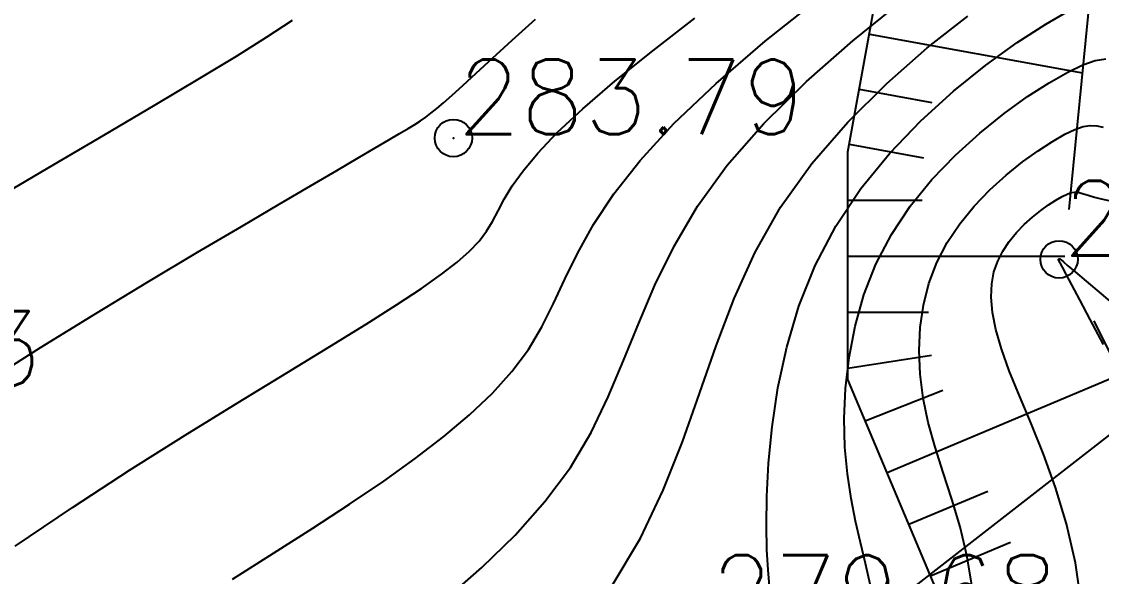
# Model space of a CAD drawing. Header units: millimetres. Extents: x 524954 to 526204, y 9523489 to 9524010.
# Drawn here: x 526036.5 to 526050.94, y 9523768.15 to 9523775.58 of the extents above; entities that cross this region are included whole.
import ezdxf

# ---------------------------------------------------------------- set-up
doc = ezdxf.new("R2010")
doc.units = ezdxf.units.MM
doc.header["$PDMODE"] = 32
doc.header["$PDSIZE"] = 0.5
doc.linetypes.add('CACHE2', pattern=[4.7625, 3.175, -1.5875])
for name, color, linetype in [('Bas_Talus', 40, 'CACHE2'), ('CN_01_00', 3, 'Continuous'), ('CN_02_00', 4, 'Continuous'), ('CN_05_00', 6, 'Continuous'), ('CN_10_00', 1, 'Continuous'), ('Haut_Talus', 30, 'Continuous'), ('PLUME_4', 3, 'Continuous'), ('Talus', 2, 'Continuous'), ('TopoAlt', 3, 'Continuous'), ('TOPOJIS', 7, 'Continuous')]:
    doc.layers.add(name, color=color, linetype=linetype)
doc.styles.add('Simplex 1.0', font='Simplex.shx', dxfattribs={"width": 0.99, "height": 1})

# ---------------------------------------------------------------- blocks, each defined once
blk = doc.blocks.new('TCPOINT M')
at = {"color": 0}
blk.add_point((0, 0), dxfattribs=at)
at = {"layer": 'TopoAlt', "style": 'Simplex 1.0', "width": 0.99}
blk.add_attdef('ALT', (0.15, 0.15), '', height=1, dxfattribs=at)

msp = doc.modelspace()

# ---------------------------------------------------------------- linework, layer by layer
at = {"layer": 'Bas_Talus', "flags": 128}
msp.add_lwpolyline([(526058.834, 9523750.859), (526054.874, 9523761.678), (526052.719, 9523767.792), (526050.448, 9523772.385), (526051.028, 9523778.338), (526050.271, 9523783.977), (526048.171, 9523789.181), (526042.349, 9523792.03), (526038.681, 9523792.437), (526032.568, 9523795.169), (526027.379, 9523800.009), (526021.266, 9523805.765), (526019.627, 9523807.764), (526012.873, 9523815.903)], dxfattribs=at)
at = {"layer": 'CN_01_00', "flags": 128}
for points, elevation in [([(526042.181, 9523767.856), (526042.658, 9523768.275), (526043.102, 9523768.709), (526043.5, 9523769.156), (526043.841, 9523769.614), (526044.119, 9523770.081), (526044.349, 9523770.558), (526044.554, 9523771.046), (526044.755, 9523771.544), (526044.972, 9523772.053), (526045.228, 9523772.575), (526045.543, 9523773.109), (526045.94, 9523773.657), (526046.431, 9523774.216), (526047, 9523774.777), (526047.62, 9523775.324), (526048.267, 9523775.845)], 281), ([(526036.415, 9523768.559), (526037.181, 9523769.079), (526037.945, 9523769.577), (526038.689, 9523770.047), (526039.396, 9523770.483), (526040.047, 9523770.88), (526040.623, 9523771.231), (526041.112, 9523771.533), (526041.518, 9523771.79), (526041.85, 9523772.01), (526042.118, 9523772.198), (526042.329, 9523772.362), (526042.494, 9523772.508), (526042.621, 9523772.643), (526042.72, 9523772.774), (526042.8, 9523772.907), (526042.875, 9523773.049), (526042.958, 9523773.205), (526043.065, 9523773.382), (526043.209, 9523773.585), (526043.405, 9523773.821), (526043.667, 9523774.096), (526044.008, 9523774.415), (526044.438, 9523774.781), (526044.944, 9523775.188), (526045.507, 9523775.626)], 283), ([(526046.505, 9523768.024), (526046.485, 9523768.244), (526046.47, 9523768.511), (526046.463, 9523768.836), (526046.468, 9523769.226), (526046.491, 9523769.67), (526046.539, 9523770.159), (526046.618, 9523770.68), (526046.736, 9523771.221), (526046.899, 9523771.77), (526047.115, 9523772.315), (526047.39, 9523772.844), (526047.727, 9523773.348), (526048.113, 9523773.819), (526048.531, 9523774.254), (526048.966, 9523774.649), (526049.4, 9523774.999), (526049.817, 9523775.3), (526050.199, 9523775.547), (526050.531, 9523775.737)], 279), ([(526049.222, 9523767.984), (526049.15, 9523768.416), (526049.053, 9523768.817), (526048.943, 9523769.191), (526048.829, 9523769.545), (526048.721, 9523769.885), (526048.629, 9523770.216), (526048.561, 9523770.542), (526048.519, 9523770.863), (526048.505, 9523771.179), (526048.52, 9523771.487), (526048.564, 9523771.787), (526048.638, 9523772.077), (526048.743, 9523772.356), (526048.88, 9523772.622), (526049.049, 9523772.874), (526049.242, 9523773.11), (526049.452, 9523773.328), (526049.67, 9523773.526), (526049.888, 9523773.702), (526050.097, 9523773.853), (526050.288, 9523773.977), (526050.455, 9523774.072), (526050.59, 9523774.137), (526050.701, 9523774.175), (526050.795, 9523774.19), (526050.881, 9523774.185), (526050.969, 9523774.166)], 277)]:
    msp.add_lwpolyline(points, dxfattribs=dict(at, elevation=elevation))
at = {"layer": 'CN_02_00', "flags": 128}
for points, elevation in [([(526039.322, 9523768.12), (526039.872, 9523768.466), (526040.396, 9523768.799), (526040.888, 9523769.12), (526041.346, 9523769.43), (526041.766, 9523769.732), (526042.15, 9523770.027), (526042.494, 9523770.318), (526042.798, 9523770.608), (526043.06, 9523770.899), (526043.28, 9523771.194), (526043.46, 9523771.495), (526043.616, 9523771.806), (526043.769, 9523772.135), (526043.941, 9523772.485), (526044.152, 9523772.863), (526044.422, 9523773.274), (526044.773, 9523773.723), (526045.225, 9523774.215), (526045.791, 9523774.753), (526046.448, 9523775.319), (526047.167, 9523775.896)], 282), ([(526036.009, 9523770.746), (526036.756, 9523771.22), (526037.493, 9523771.675), (526038.199, 9523772.102), (526038.856, 9523772.493), (526039.442, 9523772.839), (526039.945, 9523773.135), (526040.366, 9523773.383), (526040.716, 9523773.588), (526041.001, 9523773.756), (526041.231, 9523773.891), (526041.413, 9523773.998), (526041.557, 9523774.083), (526041.671, 9523774.15), (526041.762, 9523774.205), (526041.839, 9523774.254), (526041.908, 9523774.301), (526041.977, 9523774.353), (526042.054, 9523774.416), (526042.145, 9523774.495), (526042.259, 9523774.597), (526042.402, 9523774.727), (526042.581, 9523774.89), (526042.801, 9523775.09), (526043.064, 9523775.331), (526043.373, 9523775.614)], 284), ([(526047.849, 9523768.052), (526047.79, 9523768.329), (526047.724, 9523768.608), (526047.657, 9523768.895), (526047.596, 9523769.198), (526047.546, 9523769.526), (526047.514, 9523769.884), (526047.505, 9523770.267), (526047.522, 9523770.669), (526047.569, 9523771.084), (526047.65, 9523771.504), (526047.768, 9523771.923), (526047.929, 9523772.335), (526048.135, 9523772.733), (526048.388, 9523773.111), (526048.678, 9523773.465), (526048.992, 9523773.791), (526049.318, 9523774.088), (526049.644, 9523774.35), (526049.957, 9523774.576), (526050.244, 9523774.762), (526050.493, 9523774.905), (526050.696, 9523775.002), (526050.861, 9523775.059), (526051.002, 9523775.081)], 278), ([(526050.677, 9523767.776), (526050.596, 9523768.336), (526050.476, 9523768.859), (526050.329, 9523769.344), (526050.168, 9523769.792), (526050.003, 9523770.201), (526049.847, 9523770.573), (526049.712, 9523770.905), (526049.608, 9523771.2), (526049.534, 9523771.46), (526049.489, 9523771.689), (526049.471, 9523771.891), (526049.477, 9523772.07), (526049.507, 9523772.23), (526049.557, 9523772.376), (526049.625, 9523772.51), (526049.71, 9523772.637), (526049.807, 9523772.756), (526049.913, 9523772.866), (526050.022, 9523772.965), (526050.132, 9523773.053), (526050.237, 9523773.129), (526050.333, 9523773.191), (526050.417, 9523773.239), (526050.485, 9523773.272), (526050.54, 9523773.291), (526050.587, 9523773.298), (526050.631, 9523773.296), (526050.675, 9523773.286), (526050.724, 9523773.271), (526050.782, 9523773.252), (526050.853, 9523773.231), (526050.942, 9523773.21), (526051.045, 9523773.187)], 276)]:
    msp.add_lwpolyline(points, dxfattribs=dict(at, elevation=elevation))
at = {"layer": 'CN_05_00', "flags": 128}
for points, elevation in [([(526036.091, 9523773.174), (526036.859, 9523773.624), (526037.601, 9523774.061), (526038.286, 9523774.466), (526038.884, 9523774.822), (526039.375, 9523775.118), (526039.779, 9523775.37), (526040.126, 9523775.601)], 285), ([(526050.973, 9523771.261), (526050.795, 9523771.595), (526050.654, 9523771.858), (526050.548, 9523772.056), (526050.472, 9523772.199), (526050.422, 9523772.295), (526050.391, 9523772.353), (526050.376, 9523772.384), (526050.371, 9523772.396), (526050.37, 9523772.399), (526050.371, 9523772.4), (526050.372, 9523772.402), (526050.373, 9523772.403), (526050.374, 9523772.404), (526050.375, 9523772.405), (526050.376, 9523772.405), (526050.377, 9523772.406), (526050.378, 9523772.406), (526050.379, 9523772.407), (526050.379, 9523772.407), (526050.38, 9523772.407), (526050.38, 9523772.407), (526050.381, 9523772.407), (526050.381, 9523772.407), (526050.382, 9523772.407), (526050.383, 9523772.406), (526050.383, 9523772.406), (526050.384, 9523772.406), (526050.386, 9523772.406), (526050.387, 9523772.405), (526050.388, 9523772.405), (526050.389, 9523772.404), (526050.391, 9523772.404), (526050.392, 9523772.403), (526050.395, 9523772.4), (526050.407, 9523772.39), (526050.438, 9523772.363), (526050.497, 9523772.312), (526050.594, 9523772.23), (526050.738, 9523772.107), (526050.939, 9523771.936), (526051.206, 9523771.71)], 275)]:
    msp.add_lwpolyline(points, dxfattribs=dict(at, elevation=elevation))
at = {"layer": 'CN_10_00', "elevation": 280, "flags": 128}
msp.add_lwpolyline([(526044.401, 9523768.034), (526044.778, 9523768.668), (526045.083, 9523769.31), (526045.339, 9523769.956), (526045.568, 9523770.602), (526045.792, 9523771.243), (526046.033, 9523771.876), (526046.313, 9523772.496), (526046.654, 9523773.099), (526047.072, 9523773.68), (526047.552, 9523774.234), (526048.073, 9523774.752), (526048.615, 9523775.228), (526049.157, 9523775.655)], dxfattribs=at)
at = {"layer": 'Haut_Talus', "flags": 128}
msp.add_lwpolyline([(526056.64, 9523747.182), (526054.163, 9523755.757), (526050.695, 9523763.26), (526049.126, 9523767.052), (526047.554, 9523770.789), (526047.554, 9523773.839), (526048.379, 9523778.374), (526048.214, 9523781.342), (526046.56, 9523787.218), (526043.663, 9523788.556), (526036.232, 9523790.287), (526033.094, 9523792.019), (526029.543, 9523795.399), (526023.921, 9523800.035), (526020.123, 9523804.075), (526013.855, 9523810.396), (526008.091, 9523814)], dxfattribs=at)
at = {"layer": 'PLUME_4'}
msp.add_lwpolyline([(525953.448, 9523672.377), (525961.987, 9523679.016), (525962.449, 9523679.551), (525968.277, 9523689.001), (525977.923, 9523694.217), (525986.426, 9523701.355), (525986.426, 9523701.355), (525995.001, 9523707.495), (526004.039, 9523714.171), (526011.509, 9523721.735), (526011.971, 9523722.27), (526019.44, 9523729.834), (526025.803, 9523738.821), (526032.737, 9523746.847), (526033.199, 9523747.382), (526039.634, 9523755.372), (526044.927, 9523765.283), (526053.466, 9523771.922), (526053.43, 9523772.421), (526052.411, 9523786.384), (526056.171, 9523796.685)], dxfattribs=at)
msp.add_lwpolyline([(525953.448, 9523672.377), (525961.987, 9523679.016), (525962.449, 9523679.551), (525968.277, 9523689.001), (525977.923, 9523694.217), (525986.426, 9523701.355), (525986.426, 9523701.355), (525995.001, 9523707.495), (526004.039, 9523714.171), (526011.509, 9523721.735), (526011.971, 9523722.27), (526019.44, 9523729.834), (526025.803, 9523738.821), (526032.737, 9523746.847), (526033.199, 9523747.382), (526039.634, 9523755.372), (526044.927, 9523765.283), (526053.466, 9523771.922), (526053.43, 9523772.421), (526052.411, 9523786.384), (526056.171, 9523796.685)], dxfattribs=at)
at = {"layer": 'Talus'}
for p, q in [((526047.84, 9523775.414), (526050.693, 9523774.895)), ((526047.706, 9523774.676), (526048.677, 9523774.499)), ((526047.572, 9523773.938), (526048.563, 9523773.758)), ((526047.554, 9523773.19), (526048.545, 9523773.19)), ((526047.554, 9523772.44), (526050.453, 9523772.44)), ((526047.554, 9523771.69), (526048.633, 9523771.69)), ((526047.554, 9523770.94), (526048.67, 9523771.115)), ((526048.077, 9523769.546), (526051.202, 9523770.86)), ((526047.786, 9523770.237), (526048.825, 9523770.646)), ((526048.368, 9523768.854), (526049.423, 9523769.298)), ((526048.658, 9523768.163), (526049.728, 9523768.613))]:
    msp.add_line(p, q, dxfattribs=at)

# ---------------------------------------------------------------- block references
at = {"layer": 'TOPOJIS'}
ref = msp.add_blockref('TCPOINT M', (526042.277, 9523774.022, 283.79), dxfattribs=at)
ref.add_attrib('ALT', '283.79', (526042.327, 9523774.072, 283.79), dxfattribs={"layer": 'TopoAlt', "height": 1, "style": 'Simplex 1.0', "width": 0.99})
ref = msp.add_blockref('TCPOINT M', (526050.378, 9523772.398, 274.99), dxfattribs=at)
ref.add_attrib('ALT', '274.99', (526050.428, 9523772.448, 274.99), dxfattribs={"layer": 'TopoAlt', "height": 1, "style": 'Simplex 1.0', "width": 0.99})
ref = msp.add_blockref('TCPOINT M', (526032.05, 9523770.653, 284.93), dxfattribs=at)
ref.add_attrib('ALT', '284.93', (526032.1, 9523770.703, 284.93), dxfattribs={"layer": 'TopoAlt', "height": 1, "style": 'Simplex 1.0', "width": 0.99})
ref = msp.add_blockref('TCPOINT M', (526045.66, 9523767.388, 279.68), dxfattribs=at)
ref.add_attrib('ALT', '279.68', (526045.71, 9523767.438, 279.68), dxfattribs={"layer": 'TopoAlt', "height": 1, "style": 'Simplex 1.0', "width": 0.99})

doc.saveas('drawing.dxf')
